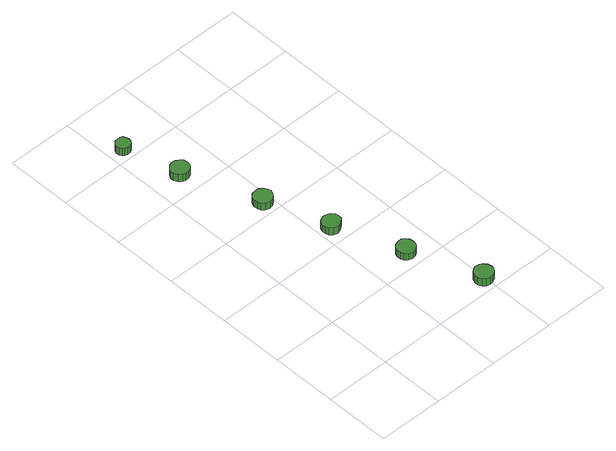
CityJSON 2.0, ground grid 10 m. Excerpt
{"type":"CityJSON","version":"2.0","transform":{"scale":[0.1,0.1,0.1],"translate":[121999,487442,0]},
"CityObjects":{
"tree1":{"type":"SolitaryVegetationObject","attributes":{"function":"something"},"geometry":[{"type":"MultiSurface","lod":"1","boundaries":[[[0,1,2,3,4,5,6,7,8,9,10,11,12,13,14]],[[15,16,17,18,19,20,21,22,23,24,25,26,27,28,29]],[[0,29,28,1]],[[1,28,27,2]],[[2,27,26,3]],[[3,26,25,4]],[[4,25,24,5]],[[5,24,23,6]],[[6,23,22,7]],[[7,22,21,8]],[[8,21,20,9]],[[9,20,19,10]],[[10,19,18,11]],[[11,18,17,12]],[[12,17,16,13]],[[13,16,15,14]],[[14,15,29,0]]]}]},
"tree2":{"type":"SolitaryVegetationObject","attributes":{"function":"something"},"geometry":[{"type":"MultiSurface","lod":"1","boundaries":[[[30,31,32,33,34,35,36,37,38,39,40,41,42,43,44]],[[45,46,47,48,49,50,51,52,53,54,55,56,57,58,59]],[[30,59,58,31]],[[31,58,57,32]],[[32,57,56,33]],[[33,56,55,34]],[[34,55,54,35]],[[35,54,53,36]],[[36,53,52,37]],[[37,52,51,38]],[[38,51,50,39]],[[39,50,49,40]],[[40,49,48,41]],[[41,48,47,42]],[[42,47,46,43]],[[43,46,45,44]],[[44,45,59,30]]]}]},
"tree3":{"type":"SolitaryVegetationObject","attributes":{"function":"something"},"geometry":[{"type":"MultiSurface","lod":"1","boundaries":[[[60,61,62,63,64,65,66,67,68,69,70,71,72,73,74]],[[75,76,77,78,79,80,81,82,83,84,85,86,87,88,89]],[[60,89,88,61]],[[61,88,87,62]],[[62,87,86,63]],[[63,86,85,64]],[[64,85,84,65]],[[65,84,83,66]],[[66,83,82,67]],[[67,82,81,68]],[[68,81,80,69]],[[69,80,79,70]],[[70,79,78,71]],[[71,78,77,72]],[[72,77,76,73]],[[73,76,75,74]],[[74,75,89,60]]]}]},
"tree4":{"type":"SolitaryVegetationObject","attributes":{"function":"something"},"geometry":[{"type":"MultiSurface","lod":"1","boundaries":[[[90,91,92,93,94,95,96,97,98,99,100,101,102,103,104]],[[105,106,107,108,109,110,111,112,113,114,115,116,117,118,119]],[[90,119,118,91]],[[91,118,117,92]],[[92,117,116,93]],[[93,116,115,94]],[[94,115,114,95]],[[95,114,113,96]],[[96,113,112,97]],[[97,112,111,98]],[[98,111,110,99]],[[99,110,109,100]],[[100,109,108,101]],[[101,108,107,102]],[[102,107,106,103]],[[103,106,105,104]],[[104,105,119,90]]]}]},
"tree5":{"type":"SolitaryVegetationObject","attributes":{"function":"something"},"geometry":[{"type":"MultiSurface","lod":"1","boundaries":[[[120,121,122,123,124,125,126,127,128,129,130,131,132,133,134]],[[135,136,137,138,139,140,141,142,143,144,145,146,147,148,149]],[[120,149,148,121]],[[121,148,147,122]],[[122,147,146,123]],[[123,146,145,124]],[[124,145,144,125]],[[125,144,143,126]],[[126,143,142,127]],[[127,142,141,128]],[[128,141,140,129]],[[129,140,139,130]],[[130,139,138,131]],[[131,138,137,132]],[[132,137,136,133]],[[133,136,135,134]],[[134,135,149,120]]]}]},
"tree6":{"type":"SolitaryVegetationObject","attributes":{"function":"something"},"geometry":[{"type":"MultiSurface","lod":"1","boundaries":[[[150,151,152,153,154,155,156,157,158,159,160,161,162,163,164]],[[165,166,167,168,169,170,171,172,173,174,175,176,177,178,179]],[[150,179,178,151]],[[151,178,177,152]],[[152,177,176,153]],[[153,176,175,154]],[[154,175,174,155]],[[155,174,173,156]],[[156,173,172,157]],[[157,172,171,158]],[[158,171,170,159]],[[159,170,169,160]],[[160,169,168,161]],[[161,168,167,162]],[[162,167,166,163]],[[163,166,165,164]],[[164,165,179,150]]]}]}
},
"vertices":[
[57,433,15],[56,439,15],[52,443,15],[47,446,15],[41,447,15],[36,445,15],[32,441,15],[29,436,15],[29,430,15],[32,425,15],[36,421,15],[41,419,15],[47,420,15],[52,422,15],[56,427,15],[56,427,2],[52,422,2],[47,420,2],[41,419,2],[36,421,2],[32,425,2],[29,430,2],[29,436,2],[32,441,2],[36,445,2],[41,447,2],[47,446,2],[52,443,2],[56,439,2],[57,433,2],
[31,517,15],[30,521,15],[28,525,15],[24,527,15],[19,527,15],[15,526,15],[12,523,15],[10,519,15],[10,514,15],[12,510,15],[15,507,15],[19,506,15],[24,506,15],[28,509,15],[30,512,15],[30,512,2],[28,509,2],[24,506,2],[19,506,2],[15,507,2],[12,510,2],[10,514,2],[10,519,2],[12,523,2],[15,526,2],[19,527,2],[24,527,2],[28,525,2],[30,521,2],[31,517,2],
[101,321,13],[99,327,13],[96,332,13],[91,335,13],[85,335,13],[79,334,13],[75,330,13],[73,324,13],[73,318,13],[75,313,13],[79,309,13],[85,307,13],[91,308,13],[96,311,13],[99,316,13],[99,316,1],[96,311,1],[91,308,1],[85,307,1],[79,309,1],[75,313,1],[73,318,1],[73,324,1],[75,330,1],[79,334,1],[85,335,1],[91,335,1],[96,332,1],[99,327,1],[101,321,1],
[133,227,13],[132,232,13],[128,237,13],[123,239,13],[118,240,13],[112,238,13],[108,235,13],[106,229,13],[106,224,13],[108,219,13],[112,215,13],[118,213,13],[123,214,13],[128,217,13],[132,221,13],[132,221,0],[128,217,0],[123,214,0],[118,213,0],[112,215,0],[108,219,0],[106,224,0],[106,229,0],[108,235,0],[112,238,0],[118,240,0],[123,239,0],[128,237,0],[132,232,0],[133,227,0],
[171,125,13],[170,131,13],[167,136,13],[162,139,13],[156,139,13],[150,137,13],[146,133,13],[144,128,13],[144,122,13],[146,117,13],[150,113,13],[156,111,13],[162,112,13],[167,115,13],[170,119,13],[170,119,1],[167,115,1],[162,112,1],[156,111,1],[150,113,1],[146,117,1],[144,122,1],[144,128,1],[146,133,1],[150,137,1],[156,139,1],[162,139,1],[167,136,1],[170,131,1],[171,125,1],
[213,21,13],[212,27,13],[208,32,13],[203,35,13],[197,36,13],[192,34,13],[187,30,13],[185,24,13],[185,18,13],[187,13,13],[192,9,13],[197,7,13],[203,8,13],[208,11,13],[212,16,13],[212,16,0],[208,11,0],[203,8,0],[197,7,0],[192,9,0],[187,13,0],[185,18,0],[185,24,0],[187,30,0],[192,34,0],[197,36,0],[203,35,0],[208,32,0],[212,27,0],[213,21,0]
]}
